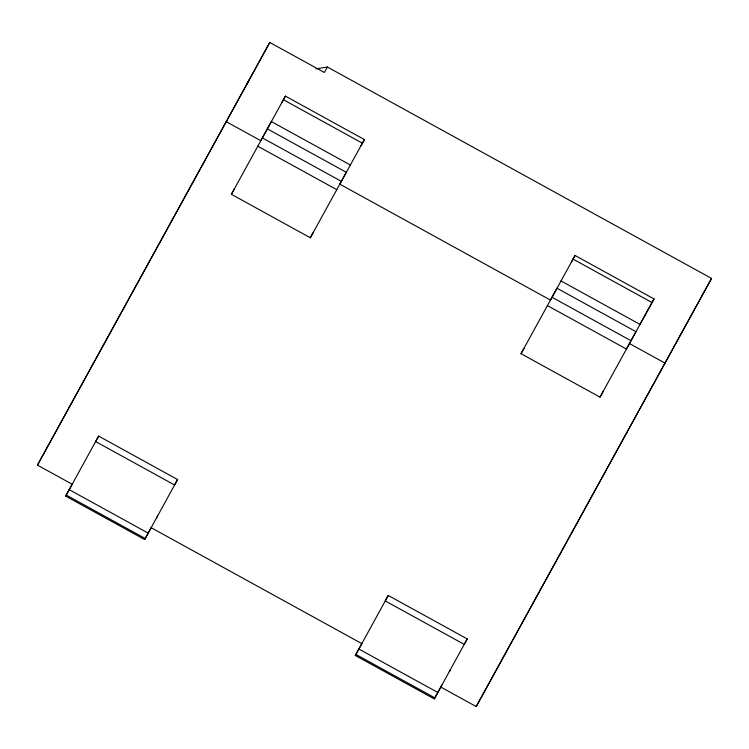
<?xml version="1.0" encoding="UTF-8"?>
<svg xmlns="http://www.w3.org/2000/svg" width="749" height="749" viewBox="0 0 749 749"><rect width="100%" height="100%" fill="white"/><g stroke="black" fill="none" stroke-linecap="round" stroke-linejoin="round"><path stroke-width="1.12" d="M65.678 496.091L98.625 436.096L177.597 479.547L144.651 539.542L65.678 496.091L72.063 484.537M360.896 145.952L364.389 139.567L285.406 96.106L281.914 102.501M355.316 655.469L388.263 595.474L467.236 638.925L434.298 698.92L355.316 655.469L362.254 642.914M547.425 305.592L626.398 349.053L635.948 331.685L556.975 288.234L552.004 297.259L521.014 353.687L599.996 397.148L654.027 298.945L575.054 255.484L571.562 261.869M72.185 484.238L37.45 465.129L269.78 42.45L324.354 72.475L327.369 67.017L711.55 278.413L476.205 706.55L440.796 687.076M269.78 42.45L37.45 465.129M313.363 232.312L310.348 237.77L231.375 194.309L271.353 121.563L350.335 165.014M310.348 237.77L346.31 172.317L267.327 128.856M476.205 706.55L711.55 278.413M246.327 85.171L249.333 79.712M285.406 96.106L260.821 140.709L226.095 121.591M231.375 194.309L234.39 188.851M98.625 436.096L95.61 441.554L174.583 485.006L177.597 479.547M364.389 139.567L339.803 184.16L550.468 300.087L575.054 255.484M151.036 527.989L144.651 539.542M156.513 518.065L157.608 516.08M521.014 353.687L524.028 348.229M388.263 595.474L385.248 600.932L464.221 644.383L467.236 638.925M654.027 298.945L639.974 324.392L561.001 280.931M599.996 397.148L603.001 391.68M441.91 685.063L434.298 698.92M449.353 671.647L450.355 669.831M315.891 68.88L327.369 67.017M283.412 99.72L362.385 143.181M573.051 259.098L652.023 302.559M262.365 137.882L341.338 181.342M552.004 297.259L630.986 340.711M629.441 343.538L664.84 363.022M257.787 146.214L336.76 189.675M151.158 527.699L361.823 643.616M69.198 489.649L148.171 533.101M358.837 649.027L437.819 692.479M66.23 495.052L145.203 538.512M355.878 654.429L434.851 697.89"/></g></svg>
